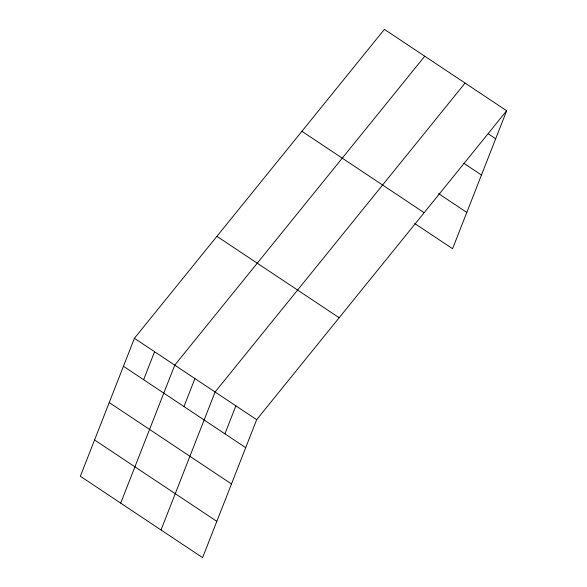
<?xml version="1.0" encoding="UTF-8"?>
<svg xmlns="http://www.w3.org/2000/svg" width="587" height="587" viewBox="0 0 587 587"><rect width="100%" height="100%" fill="white"/><g stroke="black" fill="none" stroke-linecap="round" stroke-linejoin="round"><path stroke-width="0.88" d="M134.416 338.288L80.346 476.255L202.596 557.65L256.666 419.683L506.654 110.745L384.404 29.35L134.416 338.288L256.666 419.683M143.624 379.701L154.586 351.716M120.687 503.118L174.757 365.143L424.746 56.213M183.966 406.556L194.928 378.578M161.029 529.973L215.099 392.006L465.087 83.068M224.916 433.83L235.886 405.844M506.654 110.745L452.584 248.712L414.73 223.515M488.259 133.785L495.685 138.73M463.649 163.164L481.457 175.021M438.599 193.644L466.804 212.421M301.909 131.297L424.159 212.692M216.911 236.334L339.161 317.728M123.453 366.266L245.696 447.661M109.226 402.565L231.476 483.959M94.573 439.957L216.823 521.351"/></g></svg>
